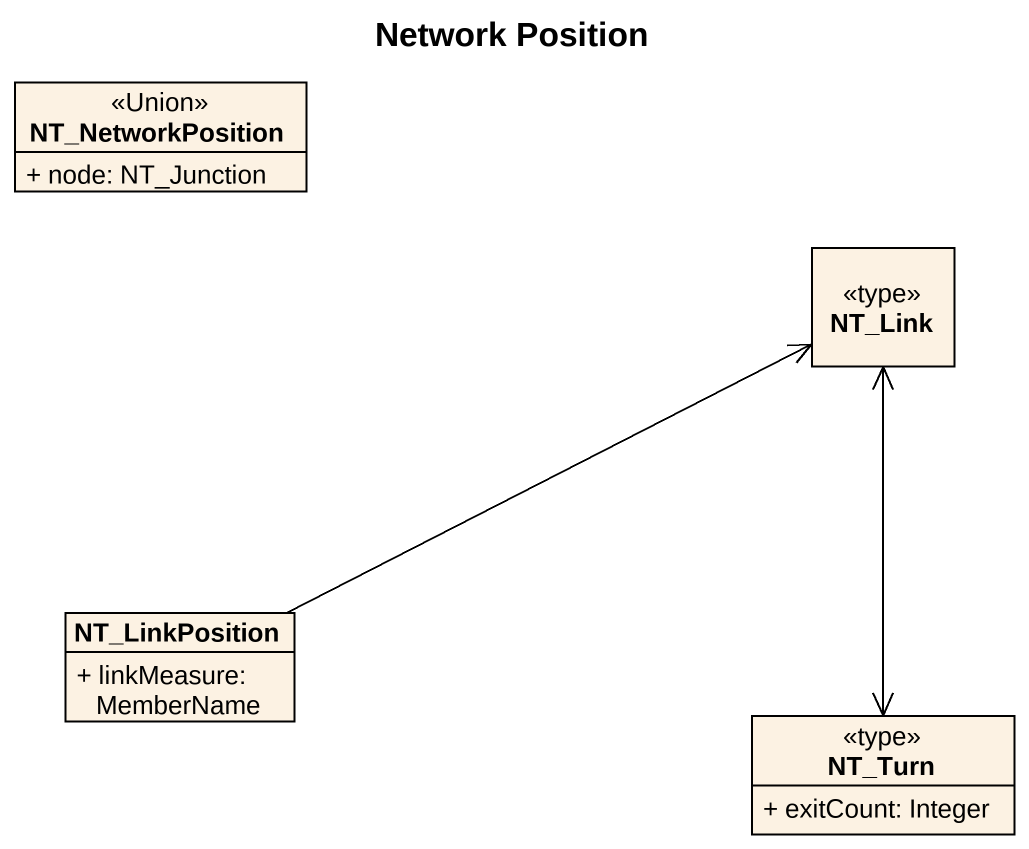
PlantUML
@startuml
title Network Position
hide circle
hide empty members
skinparam classAttributeIconSize 0
class NT_NetworkPosition <<Union>> {
  + node: NT_Junction
}
class NT_Link <<type>>
class NT_LinkPosition {
  + linkMeasure: MemberName
}
class NT_Turn <<type>> {
  + exitCount: Integer
}
NT_LinkPosition -right-> NT_Link
NT_Turn <-up-> NT_Link
NT_Turn <-up-> NT_Link
@enduml
